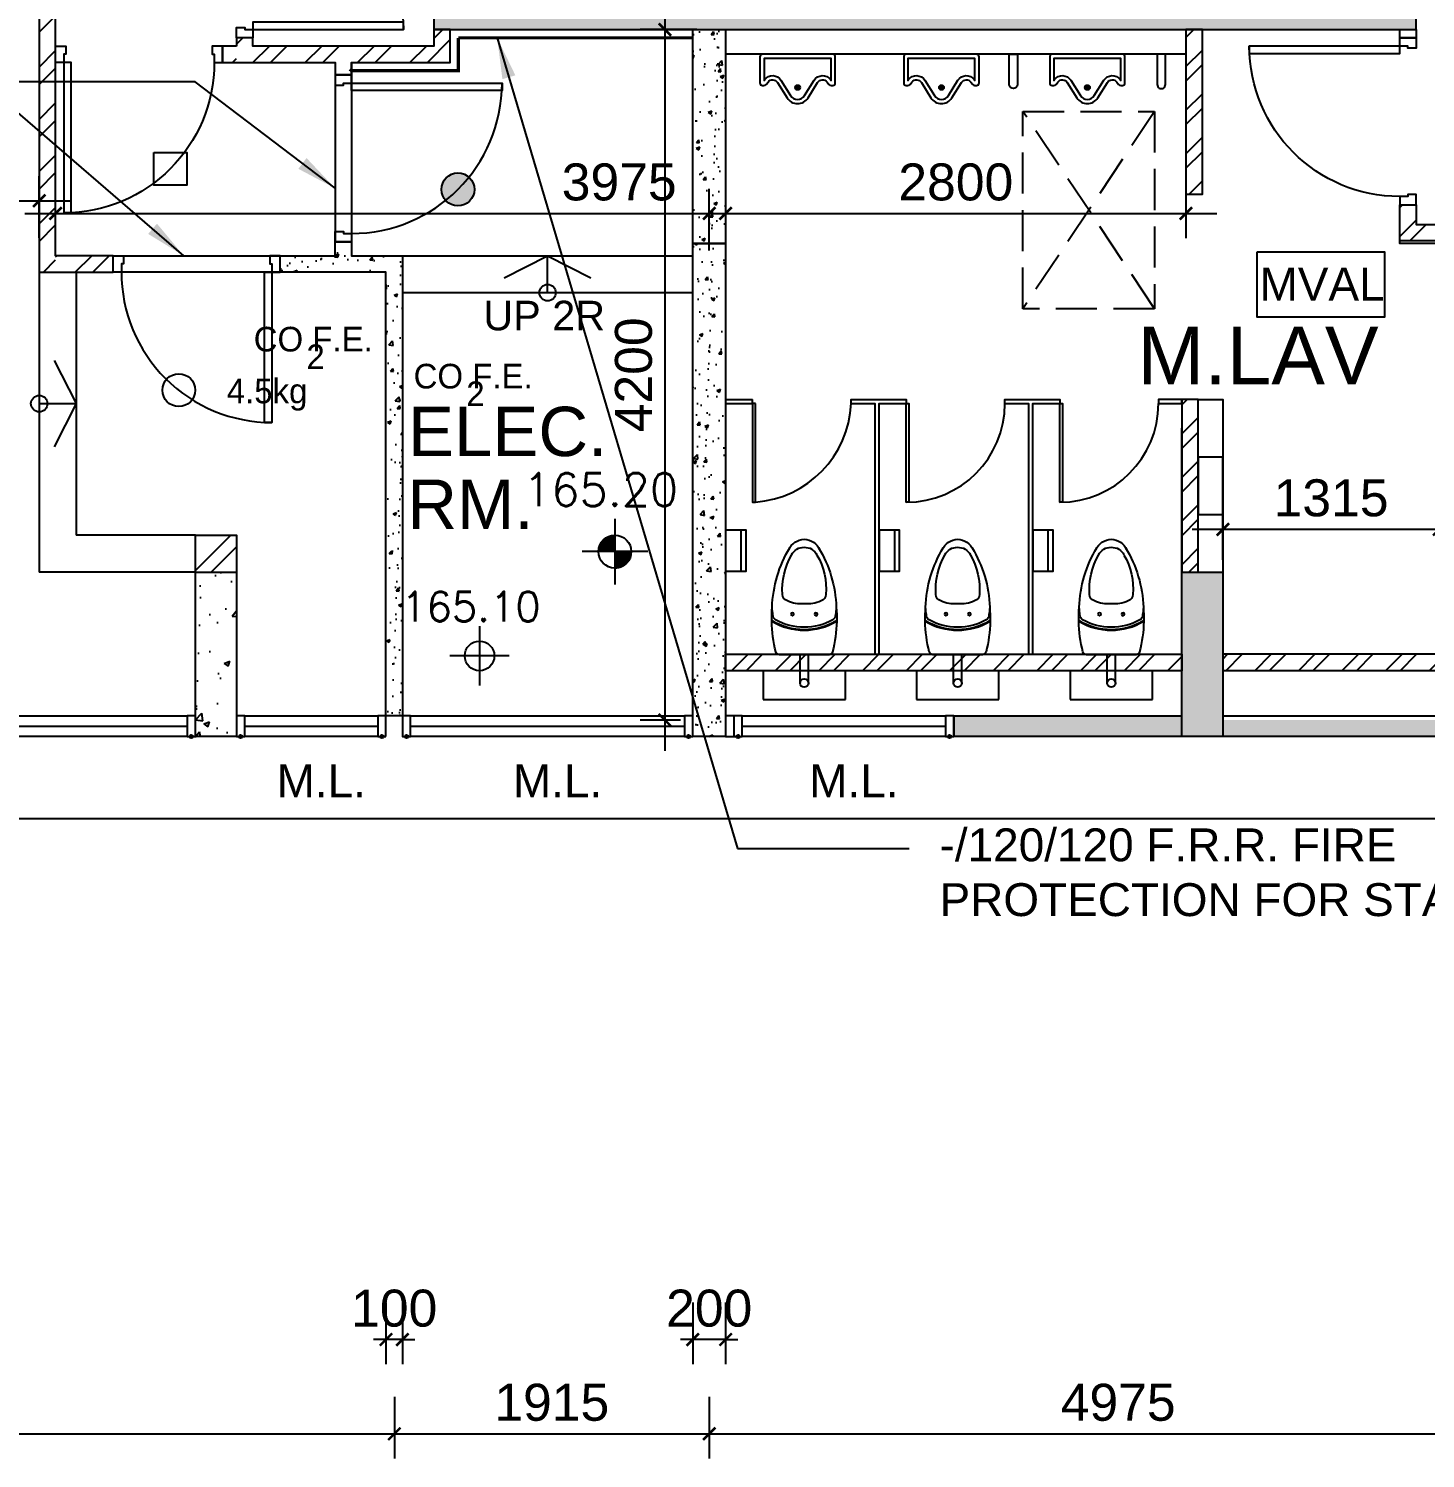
# Model space of a CAD drawing. Header units: millimetres. Extents: x 3291 to 72065, y 14527 to 43324.
# Drawn here: x 50861 to 59356, y 15609 to 24306 of the extents above; entities that cross this region are included whole.
import ezdxf
from ezdxf.enums import TextEntityAlignment as Align

# ---------------------------------------------------------------- set-up
doc = ezdxf.new("R2010")
doc.units = ezdxf.units.MM
doc.header["$MEASUREMENT"] = 0
doc.linetypes.add('DASH', pattern=[0.35, 0.25, -0.1])
doc.layers.get('0').update_dxf_attribs({"color": 8})
doc.layers.get('Defpoints').update_dxf_attribs({"color": 8})
doc.layers.add('00-NONPLOT', color=8, linetype='Continuous', plot=False)
for name, color, linetype in [('above', 8, 'DASH'), ('Architectural Features', 8, 'Continuous'), ('arrow', 8, 'Continuous'), ('DLN032__', 8, 'Continuous'), ('DLN810__', 8, 'Continuous'), ('Door', 8, 'Continuous'), ('F.A.', 8, 'Continuous'), ('FSD', 8, 'Continuous'), ('GBP Dim', 8, 'Continuous'), ('GBP Text 200', 8, 'Continuous'), ('GBP_MARKS', 8, 'Continuous'), ('hatch', 8, 'Continuous'), ('LEVEL', 8, 'Continuous'), ('LOUVRE', 8, 'Continuous'), ('LP - WC', 8, 'Continuous'), ('LP-Sanitary', 8, 'Continuous'), ('metal louvres', 8, 'Continuous'), ('OMITTED-11', 8, 'Continuous'), ('santiary', 8, 'Continuous'), ('STAIR', 8, 'Continuous'), ('TEXT', 8, 'Continuous'), ('Text GBP 250', 8, 'Continuous'), ('WALL NEW', 8, 'Continuous'), ('WALL-NEW', 8, 'Continuous'), ('WALL-STRUCTURE', 8, 'Continuous'), ('WINDOW-MULLION', 8, 'Continuous')]:
    doc.layers.add(name, color=color, linetype=linetype)
doc.styles.add('BH', font='arial.ttf')
doc.styles.add('ROMANS', font='ROMANS.shx', dxfattribs={"width": 0.65})
doc.styles.add('SWIS721LT750', font='swissl.ttf')
doc.dimstyles.new('200 GBP', dxfattribs={"dimscale": 1.5, "dimtxt": 150, "dimasz": 100, "dimexe": 125, "dimexo": 50, "dimgap": 50, "dimtad": 1, "dimdec": 0, "dimzin": 0, "dimdsep": 46, "dimtxsty": 'BH', "dimblk": 'ARCHTICK', "dimcen": 0.09, "dimdle": 125, "dimclrd": 9, "dimclre": 9, "dimclrt": 1, "dimadec": 0, "dimazin": 0, "dimtfac": 1, "dimtdec": 0, "dimtix": 1, "dimtmove": 2, "dimatfit": 3, "dimldrblk": 'ARCHTICK', "dimfxl": 1, "dimtolj": 1, "dimtzin": 0, "dimarcsym": 0})
doc.dimstyles.get("Standard").update_dxf_attribs({"dimtxt": 0.18, "dimasz": 0.18, "dimexe": 0.18, "dimexo": 0.0625, "dimgap": 0.09, "dimtad": 0, "dimtih": 1, "dimtoh": 1, "dimdec": 4, "dimzin": 0, "dimdsep": 46, "dimtxsty": 'Standard', "dimcen": 0.09, "dimadec": 0, "dimazin": 0, "dimtfac": 1, "dimtdec": 4, "dimtofl": 0, "dimtmove": 0, "dimatfit": 3, "dimfxl": 1, "dimtolj": 1, "dimtzin": 0, "dimarcsym": 0})
pattern_1 = [(50, (0, 0), (215.17805, -18.82564), [22.5, -247.5]), (355, (0, 0), (-41.6254, 225.65764), [18, -198]), (100.4514, (17.93, -1.57), (173.5528, 206.83186), [19.12206, -210.3426]), (46.1842, (0, 60), (320.1723, -49.6557), [33.75, -371.25]), (96.6356, (26.68, 55.86), (280.3988, 292.2354), [28.6831, -315.5139]), (351.1842, (0, 60), (280.3986, 292.2356), [27, -297]), (21, (30, 45), (179.0721, -120.78567), [22.5, -247.5]), (326, (30, 45), (72.9946, 217.545), [18, -198]), (71.4514, (44.92, 34.93), (252.0668, 96.75915), [19.12206, -210.3426]), (37.5, (0, 0), (3.64796, 99.86816), [0, -195.6, 0, -201, 0, -198.75]), (7.5, (0, 0), (78.92086, 118.32351), [0, -114.6, 0, -191.1, 0, -75.75]), (327.5, (-66.9, 0), (160.14673, -6.76646), [0, -75, 0, -234, 0, -310.5]), (317.5, (-96.9, 0), (174.95585, 30.0315), [0, -97.5, 0, -155.4, 0, -220.5])]
pattern_2 = [(45, (562690.5, -92603.19), (-159.09903, 159.09903), []), (45, (562796.57, -92603.19), (-159.09903, 159.09903), [])]
pattern_3 = [(50, (0, 0), (215.17805, -18.82564), [22.5, -247.5]), (355, (0, 0), (-41.6254, 225.6576), [18, -198]), (100.45144, (17.93, -1.57), (173.55265, 206.832), [19.12206, -210.3426]), (46.1842, (0, 60), (320.1724, -49.6558), [33.75, -371.25]), (96.63564, (26.68, 55.86), (280.3986, 292.2356), [28.6831, -315.5141]), (351.18416, (0, 60), (280.3986, 292.2356), [27, -297]), (21, (30, 45), (179.0721, -120.78567), [22.5, -247.5]), (326, (30, 45), (72.9946, 217.545), [18, -198]), (71.45144, (44.92, 34.93), (252.0667, 96.75935), [19.12206, -210.3426]), (37.5, (0, 0), (3.64796, 99.86816), [0, -195.6, 0, -201, 0, -198.75]), (7.5, (0, 0), (78.92086, 118.32351), [0, -114.6, 0, -191.1, 0, -75.75]), (327.5, (-66.9, 0), (160.14673, -6.76646), [0, -75, 0, -234, 0, -310.5]), (317.5, (-96.9, 0), (174.95585, 30.0315), [0, -97.5, 0, -155.4, 0, -220.5])]

# ---------------------------------------------------------------- blocks, each defined once
blk = doc.blocks.new('21321321')
at = {"layer": 'Door'}
for points in [[(32660.8, 23312.8), (32660.8, 23250.3), (32610.8, 23250.3), (32610.8, 23262.8), (32560.8, 23262.8), (32560.8, 23312.8), (32660.8, 23312.8)], [(32560.8, 22347.8), (31645.8, 22347.8), (31645.8, 22392.8), (32560.8, 22392.8), (32560.8, 22347.8)], [(32560.8, 22297.8), (32660.8, 22297.8), (32660.8, 22360.3), (32610.8, 22360.3), (32610.8, 22347.8), (32560.8, 22347.8), (32560.8, 22297.8)]]:
    blk.add_lwpolyline(points, dxfattribs=at)
blk.add_arc((32560.8, 22347.8), 915, 90.00002, 179.99769, dxfattribs=at)
blk = doc.blocks.new('WINDOW MULLION2')
at = {"layer": '00-NONPLOT'}
blk.add_circle((25200.9, 19999.9), 10, dxfattribs=at)
at = {"layer": 'WINDOW-MULLION', "ltscale": 100}
blk.add_lwpolyline([(25225.9, 19999.9), (25225.9, 20124.9), (25175.9, 20124.9), (25175.9, 19999.9)], close=True, dxfattribs=at)
blk = doc.blocks.new('_ArchTick')
at = {"color": 0, "const_width": 0.2}
blk.add_lwpolyline([(0.5, 0.5), (-0.5, -0.5)], dxfattribs=at)
blk = doc.blocks.new('*D63')
at = {"layer": 'Defpoints', "color": 0, "transparency": 16777216}
for p in [(53085.3, 20125), (46000, 20000), (53085.3, 15758.9)]:
    blk.add_point(p, dxfattribs=at)
at = {"layer": 'GBP Dim', "color": 9, "lineweight": -2, "transparency": 16777216}
for p, q in [((46000, 15983.9), (46000, 15608.9)), ((53085.3, 15983.9), (53085.3, 15608.9)), ((45812.5, 15758.9), (53272.8, 15758.9))]:
    blk.add_line(p, q, dxfattribs=at)
at = {"layer": 'GBP Dim', "color": 9, "lineweight": -2, "transparency": 16777216, "xscale": 75, "yscale": 75, "zscale": 75, "rotation": 180}
blk.add_blockref('_ArchTick', (46000, 15758.9), dxfattribs=at)
at = {"layer": 'GBP Dim', "color": 9, "lineweight": -2, "transparency": 16777216, "xscale": 75, "yscale": 75, "zscale": 75}
blk.add_blockref('_ArchTick', (53085.3, 15758.9), dxfattribs=at)
at = {"layer": 'GBP Dim', "transparency": 16777216, "insert": (49542.6, 15948.8), "char_height": 225, "attachment_point": 5, "style": 'BH'}
blk.add_mtext('\\A1;7085', dxfattribs=at)
blk = doc.blocks.new('*D64')
at = {"layer": 'Defpoints', "color": 0, "transparency": 16777216}
for p in [(53085.3, 20125), (55000, 20000), (55000, 15758.9)]:
    blk.add_point(p, dxfattribs=at)
at = {"layer": 'GBP Dim', "color": 9, "lineweight": -2, "transparency": 16777216}
for p, q in [((53085.3, 15983.9), (53085.3, 15608.9)), ((55000, 15983.9), (55000, 15608.9)), ((52897.8, 15758.9), (55187.5, 15758.9))]:
    blk.add_line(p, q, dxfattribs=at)
at = {"layer": 'GBP Dim', "color": 9, "lineweight": -2, "transparency": 16777216, "xscale": 75, "yscale": 75, "zscale": 75, "rotation": 180}
blk.add_blockref('_ArchTick', (53085.3, 15758.9), dxfattribs=at)
at = {"layer": 'GBP Dim', "color": 9, "lineweight": -2, "transparency": 16777216, "xscale": 75, "yscale": 75, "zscale": 75}
blk.add_blockref('_ArchTick', (55000, 15758.9), dxfattribs=at)
at = {"layer": 'GBP Dim', "transparency": 16777216, "insert": (54042.6, 15948.8), "char_height": 225, "attachment_point": 5, "style": 'BH'}
blk.add_mtext('\\A1;1915', dxfattribs=at)
blk = doc.blocks.new('*D65')
at = {"layer": 'Defpoints', "color": 0, "transparency": 16777216}
for p in [(55000, 20000), (59975, 19871.7), (59975, 15758.9)]:
    blk.add_point(p, dxfattribs=at)
at = {"layer": 'GBP Dim', "color": 9, "lineweight": -2, "transparency": 16777216}
for p, q in [((55000, 15983.9), (55000, 15608.9)), ((59975, 15983.9), (59975, 15608.9)), ((54812.5, 15758.9), (60162.5, 15758.9))]:
    blk.add_line(p, q, dxfattribs=at)
at = {"layer": 'GBP Dim', "color": 9, "lineweight": -2, "transparency": 16777216, "xscale": 75, "yscale": 75, "zscale": 75, "rotation": 180}
blk.add_blockref('_ArchTick', (55000, 15758.9), dxfattribs=at)
at = {"layer": 'GBP Dim', "color": 9, "lineweight": -2, "transparency": 16777216, "xscale": 75, "yscale": 75, "zscale": 75}
blk.add_blockref('_ArchTick', (59975, 15758.9), dxfattribs=at)
at = {"layer": 'GBP Dim', "transparency": 16777216, "insert": (57487.5, 15948.8), "char_height": 225, "attachment_point": 5, "style": 'BH'}
blk.add_mtext('\\A1;4975', dxfattribs=at)
blk = doc.blocks.new('*D114')
at = {"layer": 'Defpoints', "color": 0, "transparency": 16777216}
for p in [(55000, 24300), (54730.7, 20100.1), (54900, 20100.1)]:
    blk.add_point(p, dxfattribs=at)
at = {"layer": 'GBP Dim', "color": 9, "lineweight": -2, "transparency": 16777216}
for p, q in [((54730.7, 24487.5), (54730.7, 19912.6)), ((54925, 24300), (54580.7, 24300)), ((54825, 20100.1), (54580.7, 20100.1))]:
    blk.add_line(p, q, dxfattribs=at)
at = {"layer": 'GBP Dim', "color": 9, "lineweight": -2, "transparency": 16777216, "xscale": 75, "yscale": 75, "zscale": 75}
for p, rotation in [((54730.7, 24300), 90), ((54730.7, 20100.1), 270)]:
    blk.add_blockref('_ArchTick', p, dxfattribs=dict(at, rotation=rotation))
at = {"layer": 'GBP Dim', "transparency": 16777216, "insert": (54540.8, 22200), "char_height": 225, "attachment_point": 5, "rotation": 90, "style": 'BH'}
blk.add_mtext('\\A1;4200', dxfattribs=at)
blk = doc.blocks.new('*D131')
at = {"layer": 'Defpoints', "color": 0, "transparency": 16777216}
for p in [(50925, 23258.5), (46250, 22738.5), (50925, 22738.5)]:
    blk.add_point(p, dxfattribs=at)
at = {"layer": 'GBP Dim', "color": 9, "lineweight": -2, "transparency": 16777216}
for p, q in [((46250, 23033.5), (46250, 23408.5)), ((50925, 23033.5), (50925, 23408.5)), ((46062.5, 23258.5), (51112.5, 23258.5))]:
    blk.add_line(p, q, dxfattribs=at)
at = {"layer": 'GBP Dim', "color": 9, "lineweight": -2, "transparency": 16777216, "xscale": 75, "yscale": 75, "zscale": 75, "rotation": 180}
blk.add_blockref('_ArchTick', (46250, 23258.5), dxfattribs=at)
at = {"layer": 'GBP Dim', "color": 9, "lineweight": -2, "transparency": 16777216, "xscale": 75, "yscale": 75, "zscale": 75}
blk.add_blockref('_ArchTick', (50925, 23258.5), dxfattribs=at)
at = {"layer": 'GBP Dim', "transparency": 16777216, "insert": (48587.5, 23448.4), "char_height": 225, "attachment_point": 5, "style": 'BH'}
blk.add_mtext('\\A1;4675', dxfattribs=at)
blk = doc.blocks.new('*D140')
at = {"layer": 'Defpoints', "color": 0, "transparency": 16777216}
for p in [(55000, 23182), (51025, 22762), (55000, 22662)]:
    blk.add_point(p, dxfattribs=at)
at = {"layer": 'GBP Dim', "color": 9, "lineweight": -2, "transparency": 16777216}
for p, q in [((51025, 22957), (51025, 23332)), ((55000, 22957), (55000, 23332)), ((50837.5, 23182), (55187.5, 23182))]:
    blk.add_line(p, q, dxfattribs=at)
at = {"layer": 'GBP Dim', "color": 9, "lineweight": -2, "transparency": 16777216, "xscale": 75, "yscale": 75, "zscale": 75, "rotation": 180}
blk.add_blockref('_ArchTick', (51025, 23182), dxfattribs=at)
at = {"layer": 'GBP Dim', "color": 9, "lineweight": -2, "transparency": 16777216, "xscale": 75, "yscale": 75, "zscale": 75}
blk.add_blockref('_ArchTick', (55000, 23182), dxfattribs=at)
at = {"layer": 'GBP Dim', "transparency": 16777216, "insert": (54452.7, 23372), "char_height": 225, "attachment_point": 5, "style": 'BH'}
blk.add_mtext('\\A1;3975', dxfattribs=at)
blk = doc.blocks.new('A$C44DF55D9')
for p, q in [((86.7, 238.5), (86.7, 218.7)), ((94.3, 243.2), (94.3, 214.1)), ((101.4, 243.2), (101.4, 214)), ((108.7, 239.1), (108.7, 218.2))]:
    blk.add_line(p, q)
for points in [[(35.3, 165.4), (128.5, 107.1, -0.52688), (131, 49.4), (117, 38.9, 0.236068), (110, 24.9), (110, 15, 0.414214), (125, 0), (285, 0, 0.414214), (300, 15), (300, 229), (300, 443, 0.414214), (285, 458), (125, 458, 0.414214), (110, 443), (110, 433.1, 0.236068), (117, 419.1), (131, 408.6, -0.52688), (128.5, 350.9), (35.3, 292.6, 0.258642), (0, 229, 0.258642)], [(48.5, 186.6), (141.8, 128.3, -0.52688), (146, 29.4), (140.1, 25), (275, 25), (275, 433), (140.1, 433), (146, 428.6, -0.52688), (141.8, 329.7), (48.5, 271.4, 0.258642), (25, 229, 0.258642)]]:
    blk.add_lwpolyline(points, format="xyb", close=True)
blk.add_circle((97.9, 228.6), 15)
blk = doc.blocks.new('WC conceal')
at = {"layer": 'LP - WC'}
for p, q in [((1853151.3, 576575.9), (1853326.3, 576575.9)), ((1853151.3, 576075.9), (1853151.3, 576575.9)), ((1853326.3, 576575.9), (1853326.3, 576075.9)), ((1853251.3, 576350.9), (1853426.3, 576350.9)), ((1853251.3, 576300.9), (1853426.3, 576300.9)), ((1853326.3, 576075.9), (1853151.3, 576075.9))]:
    blk.add_line(p, q, dxfattribs=at)
at = {"layer": 'LP - WC', "ltscale": 6}
blk.add_line((1853426.3, 576172.6), (1853426.3, 576479), dxfattribs=at)
for centre in [(1853670.2, 576397.4), (1853670.2, 576254.2)]:
    blk.add_circle(centre, 9.25, dxfattribs=at)
for centre, radius, start, end in [((1853446.3, 576479), 20, 104.04593, 180), ((1853646, 575680.7), 842.9, 91.34091, 104.04593), ((1853955, 576325.8), 383.9, 149.02674, 210.97326), ((1853955, 576325.8), 378.9, 148.55041, 211.44959), ((1853955, 576325.8), 363.9, 151.4184, 208.5816), ((1853646, 575680.7), 842.9, 85.48818, 91.34091), ((1853664.9, 576481), 34.9, 88.72415, 147.41666), ((1853778.7, 575680.7), 842.9, 94.51182, 97.69979), ((1853685, 575763.8), 757.6, 59.02405, 87.92786), ((1853791.2, 576415.7), 42.2, 90.07867, 162.95178), ((1853821.9, 576040.9), 418.1, 60.06679, 94.21843), ((1853947, 576342.9), 213.9, 156.53741, 184.58681), ((1853995.7, 576329.1), 81.9, 357.63777, 64.80117), ((1854019.7, 576322.1), 106.7, 1.97678, 66.48878), ((1853947, 576308.7), 213.9, 175.41319, 203.46259), ((1853995.7, 576322.4), 81.9, 295.19883, 2.36223), ((1854019.7, 576329.4), 106.7, 293.51122, 358.02322), ((1853685, 576887.7), 757.6, 272.07214, 300.97595), ((1853791.2, 576235.9), 42.2, 197.04822, 269.92133), ((1853821.9, 576610.6), 418.1, 265.78157, 299.93321), ((1853446.3, 576172.6), 20, 180, 255.95407), ((1853646, 576970.9), 842.9, 255.95407, 268.65909), ((1853646, 576970.9), 842.9, 268.65909, 274.51182), ((1853664.9, 576170.5), 34.9, 212.58334, 271.27585), ((1853778.7, 576970.9), 842.9, 262.30021, 265.48818)]:
    blk.add_arc(centre, radius, start, end, dxfattribs=at)
at = {"layer": 'LP - WC', "extrusion": (0, 0, -1)}
blk.add_ellipse((1853251.3, 576325.9), major_axis=(17.7, 17.7), ratio=1, start_param=-0.785398, end_param=5.497787, dxfattribs=at)
blk = doc.blocks.new('*D148')
at = {"layer": 'Defpoints', "color": 0, "transparency": 16777216}
for p in [(55100, 23562), (57900, 23562), (57900, 23182)]:
    blk.add_point(p, dxfattribs=at)
at = {"layer": 'GBP Dim', "color": 9, "lineweight": -2, "transparency": 16777216}
for p, q in [((55100, 23407), (55100, 23032)), ((57900, 23407), (57900, 23032)), ((54912.5, 23182), (58087.5, 23182))]:
    blk.add_line(p, q, dxfattribs=at)
at = {"layer": 'GBP Dim', "color": 9, "lineweight": -2, "transparency": 16777216, "xscale": 75, "yscale": 75, "zscale": 75, "rotation": 180}
blk.add_blockref('_ArchTick', (55100, 23182), dxfattribs=at)
at = {"layer": 'GBP Dim', "color": 9, "lineweight": -2, "transparency": 16777216, "xscale": 75, "yscale": 75, "zscale": 75}
blk.add_blockref('_ArchTick', (57900, 23182), dxfattribs=at)
at = {"layer": 'GBP Dim', "transparency": 16777216, "insert": (56500, 23371.9), "char_height": 225, "attachment_point": 5, "style": 'BH'}
blk.add_mtext('\\A1;2800', dxfattribs=at)
blk = doc.blocks.new('*D150')
at = {"layer": 'Defpoints', "color": 0, "transparency": 16777216}
for p in [(59440, 21260.5), (58125, 21000), (59440, 21000)]:
    blk.add_point(p, dxfattribs=at)
at = {"layer": 'GBP Dim', "color": 9, "lineweight": -2, "transparency": 16777216}
for p, q in [((58125, 21075), (58125, 21410.5)), ((59440, 21075), (59440, 21410.5)), ((57937.5, 21260.5), (59627.5, 21260.5))]:
    blk.add_line(p, q, dxfattribs=at)
at = {"layer": 'GBP Dim', "color": 9, "lineweight": -2, "transparency": 16777216, "xscale": 75, "yscale": 75, "zscale": 75, "rotation": 180}
blk.add_blockref('_ArchTick', (58125, 21260.5), dxfattribs=at)
at = {"layer": 'GBP Dim', "color": 9, "lineweight": -2, "transparency": 16777216, "xscale": 75, "yscale": 75, "zscale": 75}
blk.add_blockref('_ArchTick', (59440, 21260.5), dxfattribs=at)
at = {"layer": 'GBP Dim', "transparency": 16777216, "insert": (58782.5, 21450.5), "char_height": 225, "attachment_point": 5, "style": 'BH'}
blk.add_mtext('\\A1;1315', dxfattribs=at)
blk = doc.blocks.new('*D32')
at = {"layer": 'Defpoints', "color": 0, "transparency": 16777216}
for p in [(54900, 23000), (55100, 23000), (54900, 16331.7)]:
    blk.add_point(p, dxfattribs=at)
at = {"layer": 'GBP Dim', "color": 9, "lineweight": -2, "transparency": 16777216}
for p, q in [((54900, 16556.7), (54900, 16181.7)), ((55100, 16556.7), (55100, 16181.7)), ((54900, 16331.7), (54825, 16331.7)), ((55100, 16331.7), (54900, 16331.7)), ((55100, 16331.7), (55175, 16331.7))]:
    blk.add_line(p, q, dxfattribs=at)
at = {"layer": 'GBP Dim', "color": 9, "lineweight": -2, "transparency": 16777216, "xscale": 75, "yscale": 75, "zscale": 75}
blk.add_blockref('_ArchTick', (54900, 16331.7), dxfattribs=at)
at = {"layer": 'GBP Dim', "color": 9, "lineweight": -2, "transparency": 16777216, "xscale": 75, "yscale": 75, "zscale": 75, "rotation": 180}
blk.add_blockref('_ArchTick', (55100, 16331.7), dxfattribs=at)
at = {"layer": 'GBP Dim', "transparency": 16777216, "insert": (55000, 16521.6), "char_height": 225, "attachment_point": 5, "style": 'BH'}
blk.add_mtext('\\A1;200', dxfattribs=at)
blk = doc.blocks.new('*D33')
at = {"layer": 'Defpoints', "color": 0, "transparency": 16777216}
for p in [(53034.3, 20125), (53134.3, 20125), (53034.3, 16331.7)]:
    blk.add_point(p, dxfattribs=at)
at = {"layer": 'GBP Dim', "color": 9, "lineweight": -2, "transparency": 16777216}
for p, q in [((53034.3, 16556.7), (53034.3, 16181.7)), ((53134.3, 16556.7), (53134.3, 16181.7)), ((53034.3, 16331.7), (52959.3, 16331.7)), ((53134.3, 16331.7), (53034.3, 16331.7)), ((53134.3, 16331.7), (53209.3, 16331.7))]:
    blk.add_line(p, q, dxfattribs=at)
at = {"layer": 'GBP Dim', "color": 9, "lineweight": -2, "transparency": 16777216, "xscale": 75, "yscale": 75, "zscale": 75}
blk.add_blockref('_ArchTick', (53034.3, 16331.7), dxfattribs=at)
at = {"layer": 'GBP Dim', "color": 9, "lineweight": -2, "transparency": 16777216, "xscale": 75, "yscale": 75, "zscale": 75, "rotation": 180}
blk.add_blockref('_ArchTick', (53134.3, 16331.7), dxfattribs=at)
at = {"layer": 'GBP Dim', "transparency": 16777216, "insert": (53084.3, 16521.6), "char_height": 225, "attachment_point": 5, "style": 'BH'}
blk.add_mtext('\\A1;100', dxfattribs=at)
blk = doc.blocks.new('ELEX')
at = {"layer": 'DLN032__'}
for p, q in [((0, 0.5), (0, -0.5)), ((0.5, 0), (-0.5, 0))]:
    blk.add_line(p, q, dxfattribs=at)
blk.add_circle((0, 0), 0.25, dxfattribs=at)
at = {"layer": 'DLN032__', "style": 'ROMANS'}
blk.add_attdef('ELEX', (0.257, 0.354), '', height=0.5, dxfattribs=at)

msp = doc.modelspace()

# ---------------------------------------------------------------- hatches: boundary and pattern name
at = {"layer": 'DLN032__'}
h = msp.add_hatch(dxfattribs=at)
h.set_pattern_fill('ANSI31,_O', color=256)
h.set_pattern_definition([(45, (11506.53392, -5120.89242), (-0.08838834765, 0.08838834765), [])])
h.paths.add_polyline_path([(54426.45568, 21224.73571, 0.4142135624), (54326.45568, 21124.73571), (54426.45568, 21124.73571)])
h.paths.add_polyline_path([(54526.45568, 21124.73571), (54426.45568, 21124.73571), (54426.45568, 21024.73571, 0.4142135624)])
at = {"layer": 'hatch'}
h = msp.add_hatch(dxfattribs=at)
h.set_pattern_fill('ANSI32', color=256, scale=600, style=0)
h.set_pattern_definition(pattern_2)
h.paths.add_polyline_path([(59100, 25700), (59300, 25700), (59300, 27100), (59100, 27100)])
h.paths.add_polyline_path([(51025, 24399.99998), (50924.98589, 24399.99998), (50924.98589, 22825.00004), (51025, 22825.00004)])
h = msp.add_hatch(dxfattribs=at)
h.set_pattern_fill('AR-CONC', color=256, scale=30, style=0)
h.set_pattern_definition(pattern_1)
h.paths.add_polyline_path([(53325, 24300), (53325, 24300), (59300, 24300), (59300, 25700), (59100, 25700), (59100, 24500), (53325, 24500)])
h = msp.add_hatch(dxfattribs=at)
h.set_pattern_fill('ANSI32', color=256, scale=500, style=0)
h.set_pattern_definition([(45, (59200, 20125), (-132.5825, 132.5825), []), (45, (59288.39, 20125), (-132.5825, 132.5825), [])])
h.paths.add_polyline_path([(59300.00001, 23235.00001), (59300.00001, 23114.99998), (60375, 23114.99998), (60375, 24600), (60475, 24599.99999), (60474.99992, 23549.90124), (62775.04939, 23549.89998), (62775.00011, 23449.90113), (60475.00011, 23449.90113), (60474.99992, 23014.99998), (59974.99996, 23014.99998), (59974.9999, 20124.99998), (59874.99988, 20124.99999), (59874.99987, 23014.99998), (59200.00004, 23014.99998), (59200.00003, 23235.00001)])
h = msp.add_hatch(dxfattribs=at)
h.set_pattern_fill('ANSI32', color=256, scale=600, style=0)
h.set_pattern_definition(pattern_2)
h.paths.add_polyline_path([(53325, 24300), (53325, 24200), (52225, 24200), (52225, 24250), (52125, 24250), (52125, 24100), (52724.99994, 24100), (52724.99994, 24050), (52825, 24050), (52824.99997, 24100), (53425, 24100), (53425, 24300)])
h = msp.add_hatch(dxfattribs=at)
h.set_pattern_fill('AR-CONC', color=256, scale=30, style=0)
h.set_pattern_definition(pattern_3)
h.paths.add_polyline_path([(54900, 24300), (55100, 24300), (55099.99996, 23000), (54900, 23000)])
h = msp.add_hatch(dxfattribs=at)
h.set_pattern_fill('ANSI32', color=256, scale=500, style=0)
h.set_pattern_definition([(45, (-116.63, -2e-06), (-132.5825, 132.5825), []), (45, (-28.24, -2e-06), (-132.5825, 132.5825), [])])
h.paths.add_polyline_path([(57900.00006, 23300), (58000.00006, 23300), (58000.00006, 24300), (57900.00006, 24300)])
h = msp.add_hatch(dxfattribs=at)
h.set_pattern_fill('ANSI32', color=256, scale=600, style=0)
h.paths.add_polyline_path([(52124.99997, 24200), (52040.00008, 24200), (52040.00008, 24100.00001), (52124.99997, 24100.00001)])
h = msp.add_hatch(dxfattribs=at)
h.set_pattern_fill('AR-CONC', color=256, scale=30, style=0)
h.set_pattern_definition(pattern_3)
h.paths.add_polyline_path([(52724.99994, 23009.99999), (52824.99203, 23009.99999), (52824.99207, 22925), (53134.25729, 22925), (53134.25724, 20125), (53034.25724, 20125), (53034.25725, 22825), (52389.99958, 22825.00001), (52389.99958, 22925.00002), (52724.99998, 22925)])
h = msp.add_hatch(dxfattribs=at)
h.set_pattern_fill('AR-CONC', color=256, scale=30, style=0)
h.set_pattern_definition([(50, (52009.3, 3279.93), (215.178, -18.8256), [22.5, -247.5]), (355, (52009.3, 3279.93), (-41.6254, 225.6576), [18, -198]), (100.4514, (52027.23, 3278.36), (173.5527, 206.832), [19.122, -210.3426]), (46.1842, (52009.3, 3339.93), (320.1724, -49.6558), [33.75, -371.25]), (96.6356, (52035.98, 3335.8), (280.3986, 292.2356), [28.683, -315.514]), (351.1842, (52009.3, 3339.93), (280.3986, 292.2356), [27, -297]), (21, (52039.3, 3324.93), (179.0721, -120.7857), [22.5, -247.5]), (326, (52039.3, 3324.93), (72.9946, 217.545), [18, -198]), (71.4514, (52054.22, 3314.87), (252.0667, 96.7593), [19.122, -210.3426]), (37.5, (52009.3, 3279.93), (3.64796, 99.86816), [0, -195.6, 0, -201, 0, -198.75]), (7.5, (52009.3, 3279.93), (78.92086, 118.3235), [0, -114.6, 0, -191.1, 0, -75.75]), (327.5, (51942.4, 3279.93), (160.14673, -6.76646), [0, -75, 0, -234, 0, -310.5]), (317.5, (51912.4, 3279.93), (174.9559, 30.0315), [0, -97.5, 0, -155.4, 0, -220.5])])
h.paths.add_polyline_path([(54899.99996, 23000), (55099.99996, 23000), (55099.99994, 20000), (54899.99994, 20000)])
h = msp.add_hatch(dxfattribs=at)
h.set_pattern_fill('ANSI32', color=256, scale=600, style=0)
h.paths.add_polyline_path([(51025, 22925.00004), (51374.99957, 22925.00004), (51374.99957, 22825), (51025, 22825)])
h = msp.add_hatch(dxfattribs=at)
h.set_pattern_fill('ANSI32', color=256, scale=500, style=0)
h.set_pattern_definition([(45, (-141.63, -2235), (-132.5825, 132.5825), []), (45, (-53.24, -2235), (-132.5825, 132.5825), [])])
h.paths.add_polyline_path([(57875, 21000), (57975, 21000), (57975, 22050.79392), (57874.99991, 22050.00008)])
h = msp.add_hatch(dxfattribs=at)
h.set_pattern_fill('ANSI32', color=256, scale=600, style=0)
h.paths.add_polyline_path([(52125.00001, 21225), (51875, 21225), (51875, 21000.00018), (52125.00001, 21000.00018)])
h = msp.add_hatch(dxfattribs=at)
h.set_pattern_fill('AR-CONC', color=256, scale=2, style=0)
h.set_pattern_definition([(50, (51875, 19999.9), (364.37, -31.88), [38.1, -419.1]), (355, (51875, 19999.9), (-70.49, 382.11), [30.48, -335.28]), (100.45, (51905.36, 19997.24), (293.89, 350.23), [32.38, -356.18]), (46.184, (51875, 20101.5), (542.16, -84.08), [57.15, -628.65]), (96.636, (51920.2, 20094.5), (474.8, 494.85), [48.57, -534.27]), (351.184, (51875, 20101.5), (474.8, 494.85), [45.72, -502.92]), (21, (51925.8, 20076.1), (303.23, -204.53), [38.1, -419.1]), (326, (51925.8, 20076.1), (123.6, 368.38), [30.48, -335.28]), (71.45, (51951.07, 20059.06), (426.83, 163.85), [32.38, -356.18]), (37.5, (51875, 19999.9), (6.177, 169.11), [0, -331.216, 0, -340.36, 0, -336.55]), (7.5, (51875, 19999.9), (133.64, 200.36), [0, -194.056, 0, -323.596, 0, -128.27]), (327.5, (51761.72, 19999.9), (271.181, -11.457), [0, -127, 0, -396.24, 0, -525.78]), (317.5, (51710.92, 19999.9), (296.26, 50.853), [0, -165.1, 0, -263.144, 0, -373.38])])
h.paths.add_polyline_path([(51875, 21000), (52125, 21000), (52124.99994, 20000), (51874.99994, 20000)])
h = msp.add_hatch(dxfattribs=at)
h.set_pattern_fill('AR-CONC', color=256, scale=30, style=0)
h.set_pattern_definition(pattern_1)
h.paths.add_polyline_path([(60874.99994, 20099.90125), (58124.99994, 20099.8567), (58124.99994, 19999.90126), (60874.99994, 19999.90126)])
h.paths.add_polyline_path([(57874.99995, 20125), (56487.49994, 20125), (56487.49994, 20000), (57874.99995, 20000)])
h.paths.add_polyline_path([(57874.99994, 20000), (58125, 20000), (58125, 21000), (57874.99994, 21000)])
h.paths.add_polyline_path([(60875, 20000), (61125, 20000), (61125, 21000), (60875, 21000)])
h.paths.add_polyline_path([(61125, 20125), (62532.28865, 20125), (62532.28865, 20000), (61125, 20000)])
at = {"layer": 'LP-Sanitary'}
h = msp.add_hatch(dxfattribs=at)
h.set_pattern_fill('ANSI32', color=256, scale=500, style=0)
h.paths.add_polyline_path([(55099.99995, 20500), (57874.99996, 20500), (57874.99996, 20400), (55099.99995, 20400)])
h.paths.add_polyline_path([(61125, 20500), (63800.00001, 20500), (63800.00001, 20400), (61125, 20400)])
h = msp.add_hatch(dxfattribs=at)
h.set_pattern_fill('ANSI32', color=256, scale=500, style=0)
h.paths.add_polyline_path([(59874.99989, 20500), (58124.99995, 20500), (58124.99995, 20400), (59874.99989, 20400)])
h.paths.add_polyline_path([(59974.99991, 20500.00005), (60875, 20500), (60875, 20400), (59974.99991, 20400)])
at = {"layer": 'OMITTED-11'}
h = msp.add_hatch(color=256, dxfattribs=at)
edge = h.paths.add_edge_path()
edge.add_arc((53471.98961, 23327.98441), 100, 0, 360)

# ---------------------------------------------------------------- linework, layer by layer
at = {"layer": 'above', "ltscale": 1000}
for p, q in [((57708.63944, 22602.21992), (56908.63944, 23802.21992)), ((57708.63944, 23802.21992), (56908.63944, 22602.21992))]:
    msp.add_line(p, q, dxfattribs=at)
msp.add_lwpolyline([(56908.63944, 23802.21992), (57708.63944, 23802.21992), (57708.63944, 22602.21992), (56908.63944, 22602.21992)], close=True, dxfattribs=at)
at = {"layer": 'Architectural Features', "ltscale": 50}
msp.add_lwpolyline([(64600.07313, 24300), (64600.07313, 20000), (64600.07313, 19500), (64600.07313, 19500), (46125.86152, 19500), (46125.86152, 20000)], dxfattribs=at)
at = {"layer": 'Architectural Features', "ltscale": 10, "const_width": 20}
for points in [[(53475, 24250), (53475, 24050), (52824.99997, 24050)], [(53475, 24250), (54900, 24250)]]:
    msp.add_lwpolyline(points, dxfattribs=at)
at = {"layer": 'DLN810__'}
for p, q in [((52725, 24025), (52725, 23009.99999)), ((52824.99994, 24025), (52824.99994, 23010)), ((51374.99958, 22925), (52389.99959, 22925.00002)), ((52389.99958, 22825.00002), (51374.99958, 22825.00004))]:
    msp.add_line(p, q, dxfattribs=at)
at = {"layer": 'Door'}
for points in [[(51374.99957, 22825), (51374.99958, 22925), (51437.49958, 22925), (51437.49958, 22875), (51424.99958, 22875), (51424.99958, 22825), (51374.99957, 22825)], [(52389.99958, 22825.00002), (52389.99958, 22925.00002), (52327.49958, 22925.00002), (52327.49958, 22875.00002), (52339.99958, 22875.00002), (52339.99958, 22825.00002), (52389.99958, 22825.00002)], [(52339.99958, 22825), (52339.99958, 21909.99979), (52294.99956, 21909.9998), (52294.99958, 22825), (52339.99958, 22824.99959)]]:
    msp.add_lwpolyline(points, dxfattribs=at)
msp.add_arc((52339.99958, 22824.99959), 914.99979, 179.999971919, 269.999999792, dxfattribs=at)
at = {"layer": 'F.A.', "ltscale": 750}
msp.add_lwpolyline([(59874.99994, 23000), (59200.00002, 23000), (59200.00002, 23024.99998)], dxfattribs=at)
at = {"layer": 'FSD'}
msp.add_lwpolyline([(51622.01566, 23553.01032), (51822.01566, 23553.01032), (51822.01566, 23353.01032), (51622.01566, 23353.01032), (51622.01566, 23553.01032)], dxfattribs=at)
for centre in [(53471.98961, 23327.98441), (51774.33507, 22106.87889)]:
    msp.add_circle(centre, 100, dxfattribs=at)
at = {"layer": 'GBP_MARKS'}
msp.add_lwpolyline([(58333.37493, 22948.09225), (59107.1121, 22948.09225), (59107.1121, 22550.33182), (58333.37493, 22550.33182)], close=True, dxfattribs=at)
at = {"layer": 'LOUVRE', "ltscale": 20}
for points, elevation in [([(51824.99995, 20000.04692), (49174.99995, 20000), (49174.99995, 20125), (51824.99995, 20125)], 0.00005), ([(54849.99994, 19999.87342), (53184.25723, 19999.8265), (53184.25723, 20125), (54849.99994, 20125)], -0.01606)]:
    msp.add_lwpolyline(points, close=True, dxfattribs=dict(at, elevation=elevation))
for points in [[(52984.25723, 20000.04692), (52174.99995, 20000), (52174.99995, 20125), (52984.25723, 20125)], [(55200.86146, 20125), (56437.49994, 20125), (56437.49994, 19999.99999), (55200.86146, 19999.99999)]]:
    msp.add_lwpolyline(points, close=True, dxfattribs=at)
for points, elevation in [([(49174.99995, 20062.5), (51824.99995, 20062.52346)], 0.00005), ([(53184.25723, 20062.41325), (54849.99994, 20062.43671)], -0.01606)]:
    msp.add_lwpolyline(points, dxfattribs=dict(at, elevation=elevation))
for points in [[(52174.99995, 20062.5), (52984.25723, 20062.52346)], [(55200.86146, 20062.5), (56437.49994, 20062.45308)]]:
    msp.add_lwpolyline(points, dxfattribs=at)
at = {"layer": 'LP-Sanitary'}
msp.add_line((57900.00006, 24150), (55100.00001, 24150), dxfattribs=at)
for points in [[(56875.00009, 23966.42832, -1), (56825.00009, 23966.42831), (56825.00006, 24149.99992), (56875.00006, 24149.99993)], [(57775.00009, 23966.42849), (57775.00006, 24150.00009), (57725.00006, 24150.00008), (57725.00009, 23966.42848, 1)]]:
    msp.add_lwpolyline(points, format="xyb", close=True, dxfattribs=at)
for points in [[(55100.00006, 22050), (55264.09068, 22050)], [(55100.00006, 22025), (55264.09068, 22025)], [(55264.09068, 22025.00051), (55264.09068, 22050.00008)], [(55864.09068, 22025.00056), (55864.09068, 22050), (56198.33323, 22050.00034), (56198.33323, 22025.00008)], [(55864.09068, 22025.00056), (56008.33323, 22024.99982), (56008.33331, 20500)], [(56033.33331, 20500), (56033.33323, 22024.99977), (56198.33323, 22025.00008)], [(56033.33331, 20500), (56033.33323, 22024.99982)], [(56798.33323, 22025.00081), (56798.33323, 22050.00026), (57132.57577, 22050.0006), (57132.57577, 22025.00034)], [(56798.33323, 22025.00081), (56942.57577, 22025.00008), (56942.57586, 20500.00025)], [(56967.57586, 20500.00025), (56967.57577, 22025.00003), (57132.57577, 22025.00034)], [(56967.57586, 20500.00025), (56967.57577, 22025.00008)], [(57875, 21000), (57874.99992, 21874.99449)], [(58125.00006, 21700.00004), (57975, 21700.00004), (57975, 21350.00004), (58125.00006, 21350.00004), (58125.00006, 21700.00004)], [(55099.99995, 21005), (55224.99995, 21005), (55224.99995, 21255), (55099.99995, 21255), (55099.99995, 21005)], [(55194.99995, 21005), (55194.99995, 21255)], [(56033.33328, 21005), (56158.33328, 21005), (56158.33328, 21255), (56033.33328, 21255), (56033.33328, 21005)], [(56128.33328, 21005), (56128.33328, 21255)], [(56967.57583, 21005.00025), (57092.57583, 21005.00025), (57092.57583, 21255.00025), (56967.57583, 21255.00025), (56967.57583, 21005.00025)], [(57062.57583, 21005.00025), (57062.57583, 21255.00025)]]:
    msp.add_lwpolyline(points, dxfattribs=at)
for points in [[(55280.75735, 22025.00008), (55264.09068, 22025.00008), (55264.09068, 21425.00008), (55280.75735, 21425.00008)], [(55280.75735, 22025), (55264.09068, 22025), (55264.09068, 21425), (55280.75735, 21425)], [(56198.33323, 22025.00107), (56214.99989, 22025.00107), (56214.99989, 21425.00107), (56198.33323, 21425.00107)], [(57132.57579, 22025.0009), (57149.24245, 22025.0009), (57149.24245, 21425.0009), (57132.57579, 21425.0009)], [(57874.99991, 22050.00008), (57732.57579, 22050.00008), (57732.57579, 22025.00107), (57874.99991, 22025.00107)]]:
    msp.add_lwpolyline(points, close=True, dxfattribs=at)
msp.add_lwpolyline([(55280.75735, 21425.92664, 0.3782325695), (55864.09068, 22025.00021), (55864.09068, 22050)], format="xyb", dxfattribs=at)
for centre in [(56198.33323, 22025.00034), (57132.57579, 22025.00016)]:
    msp.add_arc(centre, 600.00002, 270.090472662, 0, dxfattribs=at)
at = {"layer": 'STAIR'}
for p, q in [((53134.25729, 22925), (54899.99998, 22924.99998)), ((50924.98589, 22825.00004), (50924.98589, 21000)), ((51149.98589, 22825.00004), (51149.98589, 21225)), ((53134.25729, 22700), (54899.99998, 22699.99998)), ((51875, 21225), (51149.98589, 21225)), ((51875, 21000), (50924.98589, 21000))]:
    msp.add_line(p, q, dxfattribs=at)
for points in [[(53753.80533, 22790.40405), (54017.12864, 22924.99998), (54280.45259, 22790.40529)], [(54017.12917, 22699.99998), (54017.12864, 22924.99998)], [(51015.38995, 22288.32333), (51149.98589, 22025.00002), (51015.3912, 21761.67607)], [(50924.98589, 22024.99949), (51149.98589, 22025.00002)]]:
    msp.add_lwpolyline(points, dxfattribs=at)
for centre in [(54017.12917, 22699.99998, -0.00039), (50924.98589, 22024.99949, -0.00039)]:
    msp.add_circle(centre, 50, dxfattribs=at)
at = {"layer": 'WALL NEW'}
for points in [[(57900.00006, 24300), (57900.00006, 23300), (58000.00006, 23300), (58000.00006, 24300)], [(57975, 22050.79393), (58125.00006, 22050.00008), (58125.00006, 21000)]]:
    msp.add_lwpolyline(points, dxfattribs=at)
at = {"layer": 'WALL-NEW'}
for p, q in [((52725, 24025), (52825, 24025)), ((59874.99989, 20500), (58124.99995, 20500)), ((59874.99989, 20400), (58124.99995, 20400)), ((56487.49994, 20125, -0.0112), (56487.49994, 20000, -0.0112))]:
    msp.add_line(p, q, dxfattribs=at)
for points in [[(59300.00001, 23235.00001), (59300.00001, 23114.99998), (60375, 23114.99998), (60375, 24600), (60475, 24599.99999), (60474.99992, 23549.90124), (62775.04939, 23549.89998), (62775.00011, 23449.90113), (60475.00011, 23449.90113), (60474.99992, 23014.99998), (59974.99996, 23014.99998), (59974.9999, 20124.99998), (59874.99988, 20124.99999), (59874.99987, 23014.99998), (59200.00004, 23014.99998), (59200.00003, 23235.00001), (59300.00001, 23235.00001)], [(51025, 22925.00004), (51025, 24399.99998), (50924.98589, 24399.99998), (50924.98589, 22825.00004), (51374.99958, 22825.00004), (51374.99958, 22925.00004), (51025, 22925.00004)], [(53325, 24300), (53325, 24200), (52225, 24200), (52225, 24250), (52125, 24250), (52125, 24200)], [(52125, 24100), (52724.99994, 24100), (52724.99994, 24025), (52825, 24025), (52824.99997, 24100), (53425, 24100), (53425, 24300), (53325, 24300)], [(52124.99997, 24200), (52040.00008, 24200.00001), (52040.00008, 24100), (52125, 24100)], [(52824.99997, 24100), (52825, 24025)], [(52724.99994, 23009.99999), (52824.99203, 23009.99999), (52824.99207, 22925), (53134.25729, 22925), (53134.25724, 20125), (53034.25724, 20125), (53034.25725, 22825), (52389.99958, 22825.00001), (52389.99958, 22925.00002), (52724.99998, 22925), (52724.99994, 23010)], [(51875, 21000), (51875, 21225), (52125.00001, 21225), (52125.00001, 21000)], [(55150.86146, 20125), (55099.99994, 20125)], [(56487.06918, 20125), (57874.99994, 20125)], [(58125, 20125), (60875, 20125)], [(55099.99994, 19999.99999), (55150.86146, 20000)], [(57874.99994, 19999.99999), (56487.06918, 19999.99999)], [(60875, 20000), (60875, 20000), (58124.99994, 20000)]]:
    msp.add_lwpolyline(points, dxfattribs=at)
for points in [[(54900, 24300), (55100, 24300), (55099.99996, 23000), (54900, 23000)], [(57900.00006, 23300), (58000.00006, 23300), (58000.00006, 24300), (57900.00006, 24300)], [(59300, 24250.00001), (59200.00003, 24250.00001), (59200.00002, 24300), (59300, 24300)], [(57875, 21000), (57975, 21000), (57975, 22050.79392), (57874.99991, 22050.00008)], [(55099.99995, 20500), (57874.99996, 20500), (57874.99996, 20400), (55099.99995, 20400)]]:
    msp.add_lwpolyline(points, close=True, dxfattribs=at)
at = {"layer": 'WALL-STRUCTURE'}
for points in [[(53325, 24300), (53325, 24300), (59300, 24300), (59300, 25700), (59100, 25700), (59100, 24500), (53325, 24500), (53325, 24300)], [(57874.99994, 19999.99999), (57875, 21000), (58125, 21000), (58125, 20000)], [(58124.99994, 20000), (58124.99994, 20000), (57874.99994, 20000)]]:
    msp.add_lwpolyline(points, dxfattribs=at)
for points in [[(54899.99996, 23000), (55099.99996, 23000), (55099.99994, 20000), (54899.99994, 20000)], [(51875, 21000), (52125, 21000), (52124.99994, 20000), (51874.99994, 20000)]]:
    msp.add_lwpolyline(points, close=True, dxfattribs=at)

# ---------------------------------------------------------------- block references
at = {"layer": 'DLN032__'}
ref = msp.add_blockref('ELEX', (54426.45568, 21124.73571), dxfattribs=dict(at, xscale=400, yscale=400, zscale=400))
ref.add_attrib('ELEX', '165.20', (53868.63654, 21402.24802), dxfattribs={"layer": 'LEVEL', "height": 200, "style": 'ROMANS'})
ref = msp.add_blockref('ELEX', (53603.12981, 20490.4361), dxfattribs=dict(at, xscale=360, yscale=360, zscale=360))
ref.add_attrib('ELEX', '165.10', (53126.32906, 20700.39572), dxfattribs={"layer": 'LEVEL', "height": 180, "rotation": 359.999999997, "style": 'ROMANS'})
at = {"layer": 'Door', "xscale": -1}
msp.add_blockref('21321321', (84785.78116, 1952.24218), dxfattribs=at)
for p, rotation in [((28727.24226, -8460.78117), 270), ((26639.21885, 46547.75782), 180)]:
    msp.add_blockref('21321321', p, dxfattribs=dict(at, rotation=rotation))
at = {"layer": 'Door', "rotation": 180}
msp.add_blockref('21321321', (85385.7811, 46322.75781), dxfattribs=at)
at = {"layer": 'LP-Sanitary', "rotation": 90.00001078806366}
for p in [(55766.5003, 23850.00038), (56641.50028, 23850.0003), (57529.00026, 23850.00034)]:
    msp.add_blockref('A$C44DF55D9', p, dxfattribs=at)
at = {"layer": 'santiary', "xscale": -1, "rotation": 270}
for p in [(-520747.7665, -1832926.3277), (-519814.43333, -1832926.32793), (-518880.19079, -1832926.32767)]:
    msp.add_blockref('WC conceal', p, dxfattribs=at)
at = {"layer": 'WINDOW-MULLION'}
for p in [(26649.13603, 0.09384), (26949.13603, 0.09384), (27808.39332, 0.09365), (27958.39332, 0.09333), (29674.13603, 0.09384), (29974.99755, 0.09384, 0.00657), (31261.63602, 0.09384, -0.0112)]:
    msp.add_blockref('WINDOW MULLION2', p, dxfattribs=at)

# ---------------------------------------------------------------- texts
at = {"layer": '00-NONPLOT', "insert": (52065.71719, 21981.56617), "char_height": 150, "width": 1512.98145, "attachment_point": 7, "style": 'SWIS721LT750'}
msp.add_mtext('{\\fUnivers|b0|i0|c0|p34;4.5kg}', dxfattribs=at)
at = {"layer": 'FSD', "char_height": 150, "width": 1512.98145, "attachment_point": 7, "style": 'SWIS721LT750'}
for s, insert in [('{\\fUnivers|b0|i0|c0|p34;CO F.E.}', (52229.59202, 22339.99392)), ('{\\fUnivers|b0|i0|c0|p34;2}', (52550.16109, 22234.80612)), ('{\\fUnivers|b0|i0|c0|p34;CO F.E.}', (53202.16398, 22114.99392)), ('{\\fUnivers|b0|i0|c0|p34;2}', (53522.73304, 22009.80612))]:
    msp.add_mtext(s, dxfattribs=dict(at, insert=insert))
at = {"layer": 'GBP Text 200', "insert": (56401.09029, 19441.17383), "char_height": 200, "width": 4574.2738485, "attachment_point": 1, "style": 'BH'}
msp.add_mtext('-/120/120 F.R.R. FIRE PROTECTION FOR STAIRCASE', dxfattribs=at)
at = {"layer": 'GBP_MARKS', "style": 'BH'}
msp.add_text('MVAL', height=200, rotation=359.999999999, dxfattribs=at).set_placement((58347.52714, 22652.1195))
at = {"layer": 'metal louvres', "style": 'BH'}
for p in [(52640.59188, 19630.85281), (54078.09188, 19630.85281), (55880.14399, 19630.90437)]:
    msp.add_text('M.L.', height=200, rotation=0.000041627, dxfattribs=at).set_placement(p, align=Align.CENTER)
at = {"layer": 'TEXT', "style": 'BH'}
msp.add_text('UP 2R', height=180, dxfattribs=at).set_placement((53626.32646, 22470.7034))
at = {"layer": 'Text GBP 250', "style": 'BH'}
msp.add_text('M.LAV', height=350, dxfattribs=at).set_placement((57604.08109, 22142.38926))
for s, p in [('ELEC.', (53774.61862, 21705.91919)), ('RM.', (53548.11862, 21263.03104))]:
    msp.add_text(s, height=300, dxfattribs=at).set_placement(p, align=Align.CENTER)

# ---------------------------------------------------------------- dimensions: what is measured, and where the dimension line sits
at = {"layer": 'GBP Dim'}
dim = msp.add_linear_dim(base=(54730.70375, 20100.09384), p1=(55000.00003, 24300), p2=(54899.99994, 20100.09384), angle=90, dimstyle='200 GBP', override={"dimasz": 50, "dimexe": 100, "dimclrt": 256, "dimfxl": 150, "dimfxlon": 1}, dxfattribs=at)
dim.commit()
dim.dimension.update_dxf_attribs({"geometry": '*D114', "text_midpoint": (54540.82483, 22200.04692)})
for base, p1, p2, picture, middle in [((50924.98589, 23258.48541), (46250, 22738.51585), (50924.98589, 22738.51586), '*D131', (48587.49295, 23448.36433)), ((57900.00006, 23182.01411), (55100, 23562.04456), (57900.00006, 23562.04456), '*D148', (56500.00003, 23371.89303)), ((54899.99996, 16331.74614), (55099.99996, 23000), (54899.99996, 23000), '*D32', (54999.99996, 16521.62506)), ((59439.99994, 21260.50735), (58125.00006, 21000), (59439.99994, 21000), '*D150', (58782.5, 21450.46302)), ((53085.25723, 15758.94555), (46000, 20000), (53085.25723, 20125), '*D63', (49542.62862, 15948.82447)), ((53034.25724, 16331.74614), (53134.25724, 20124.99949), (53034.25724, 20124.99949), '*D33', (53084.25724, 16521.62506)), ((54999.99994, 15758.94555), (53085.25723, 20125), (54999.99994, 20000), '*D64', (54042.62859, 15948.82447)), ((59975.00001, 15758.94555), (55000, 20000), (59975.00001, 19871.67297), '*D65', (57487.50001, 15948.82447))]:
    dim = msp.add_linear_dim(base=base, p1=p1, p2=p2, dimstyle='200 GBP', override={"dimasz": 50, "dimexe": 100, "dimclrt": 256, "dimfxl": 150, "dimfxlon": 1}, dxfattribs=at)
    dim.commit()
    dim.dimension.update_dxf_attribs({"geometry": picture, "text_midpoint": middle})
dim = msp.add_linear_dim(base=(55000, 23182.01411), p1=(51024.99958, 22762.04452), p2=(55000, 22662.04456), dimstyle='200 GBP', override={"dimasz": 50, "dimexe": 100, "dimclrt": 256, "dimfxl": 150, "dimfxlon": 1}, dxfattribs=at)
dim.commit()
dim.dimension.update_dxf_attribs({"geometry": '*D140', "text_midpoint": (54452.74633, 23371.96977), "dimtype": 160})

# ---------------------------------------------------------------- leaders
at = {"layer": 'arrow'}
for points in [[(51803.85248, 22925.00001), (50578.01276, 23982.99131), (49998.14601, 23982.99131)], [(52725, 23334.6042), (51873.90738, 23982.99131), (49998.14601, 23982.99131)]]:
    msp.add_leader(points, dimstyle='Standard', override={"dimscale": 2, "dimtxt": 200, "dimasz": 125, "dimexe": 166.67, "dimexo": 100, "dimgap": 100, "dimtih": 0, "dimtoh": 0, "dimdec": 0, "dimrnd": 5.001, "dimtxsty": 'BH', "dimdle": 166.666667, "dimclrd": 9, "dimclre": 9, "dimclrt": 1, "dimtdec": 0, "dimtix": 1, "dimtofl": 1, "dimtmove": 2, "dimfxl": 50}, dxfattribs=at)
at = {"layer": 'GBP Text 200'}
msp.add_leader([(53710.64318, 24250), (55172.95389, 19319.08077), (56217.27861, 19319.08077)], dimstyle='Standard', override={"dimscale": 2, "dimtxt": 200, "dimasz": 125, "dimexe": 166.67, "dimexo": 100, "dimgap": 100, "dimtih": 0, "dimtoh": 0, "dimdec": 0, "dimrnd": 5.001, "dimtxsty": 'BH', "dimdle": 166.666667, "dimclrd": 9, "dimclre": 9, "dimclrt": 1, "dimtdec": 0, "dimtix": 1, "dimtofl": 1, "dimtmove": 2, "dimfxl": 50}, dxfattribs=at)

doc.saveas('drawing.dxf')
